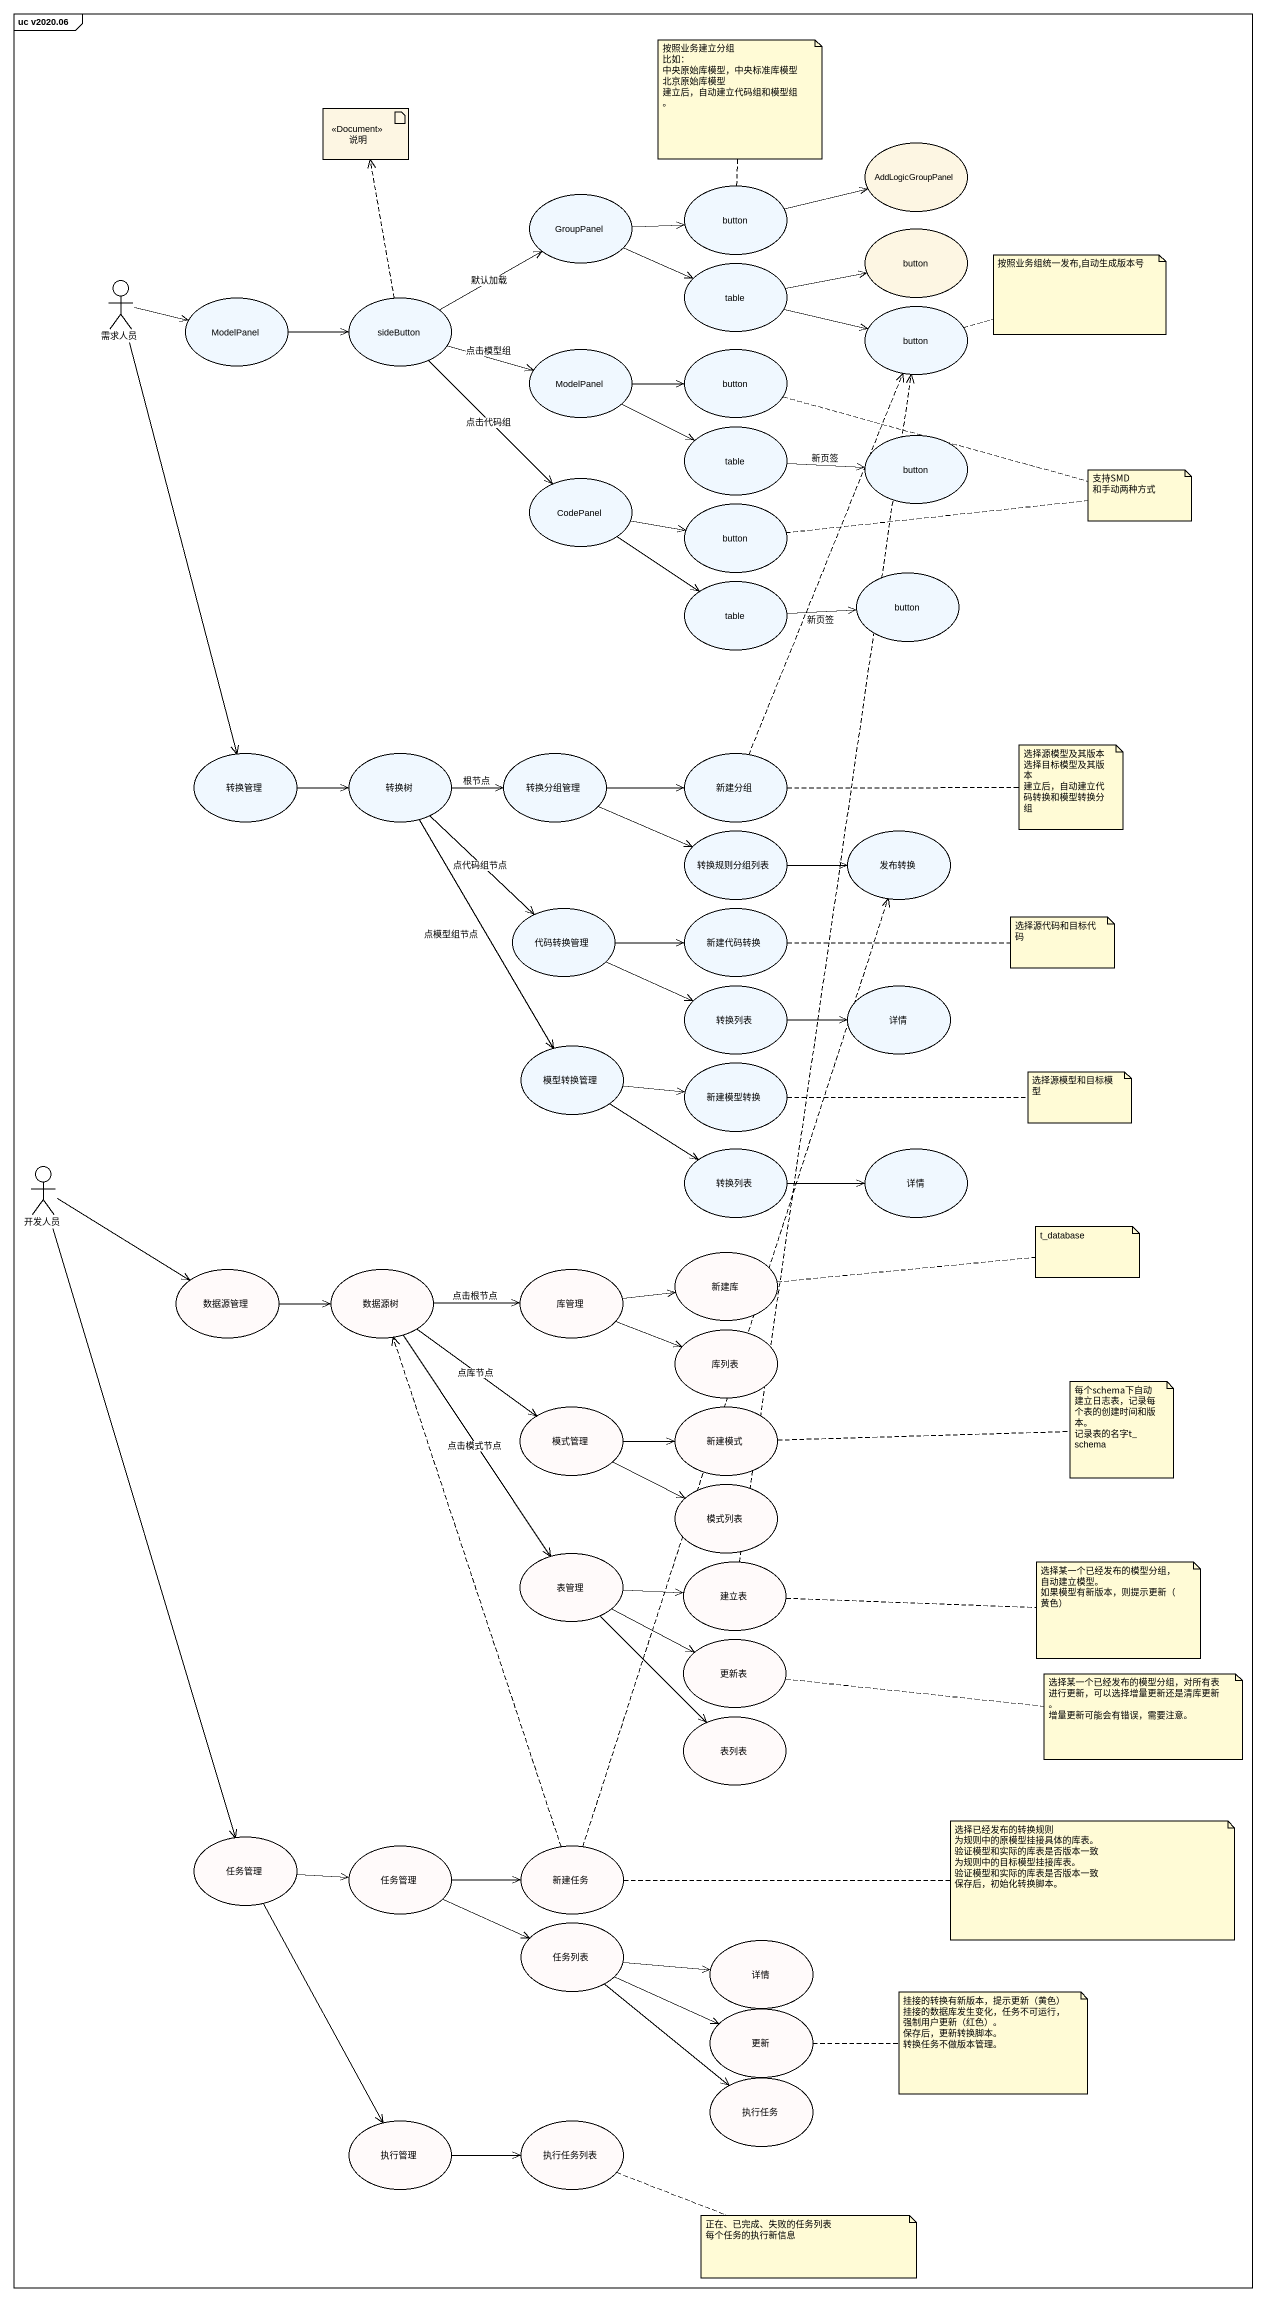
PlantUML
@startuml
mainframe uc v2020.06
artifact 说明 <<Document>>
usecase AddLogicGroupPanel
usecase button #F0F8FF
usecase GroupPanel #F0F8FF
usecase "button" as button_2
usecase table #F0F8FF
actor 需求人员
usecase ModelPanel #F0F8FF
usecase sideButton #F0F8FF
usecase "button" as button_3 #F0F8FF
usecase "ModelPanel" as ModelPanel_2 #F0F8FF
usecase "button" as button_4 #F0F8FF
usecase "table" as table_2 #F0F8FF
usecase "button" as button_5 #F0F8FF
usecase CodePanel #F0F8FF
usecase "button" as button_6 #F0F8FF
usecase "button" as button_7 #F0F8FF
usecase "table" as table_3 #F0F8FF
usecase 转换管理 #F0F8FF
usecase 转换树 #F0F8FF
usecase 转换分组管理 #F0F8FF
usecase 新建分组 #F0F8FF
usecase 转换规则分组列表 #F0F8FF
usecase 发布转换 #F0F8FF
usecase 代码转换管理 #F0F8FF
usecase 新建代码转换 #F0F8FF
usecase 转换列表 #F0F8FF
usecase 详情 #F0F8FF
usecase 模型转换管理 #F0F8FF
usecase 新建模型转换 #F0F8FF
usecase "转换列表" as 转换列表_2 #F0F8FF
usecase "详情" as 详情_2 #F0F8FF
actor 开发人员
usecase 数据源管理 #FFFAFA
usecase 数据源树 #FFFAFA
usecase 库管理 #FFFAFA
usecase 新建库 #FFFAFA
usecase 库列表 #FFFAFA
usecase 模式管理 #FFFAFA
usecase 新建模式 #FFFAFA
usecase 模式列表 #FFFAFA
usecase 表管理 #FFFAFA
usecase 建立表 #FFFAFA
usecase 更新表 #FFFAFA
usecase 表列表 #FFFAFA
usecase 任务管理 #FFFAFA
usecase "任务管理" as 任务管理_2 #FFFAFA
usecase 新建任务 #FFFAFA
usecase 任务列表 #FFFAFA
usecase "详情" as 详情_3 #FFFAFA
usecase 更新 #FFFAFA
usecase 执行任务 #FFFAFA
usecase 执行管理 #FFFAFA
usecase 执行任务列表 #FFFAFA
button -right-> AddLogicGroupPanel
GroupPanel -right-> button
GroupPanel -right-> table
table -right-> button_2
table -right-> button_3
需求人员 -right-> ModelPanel
需求人员 --> 转换管理
ModelPanel -right-> sideButton
sideButton .up.> 说明
sideButton -right-> GroupPanel : 默认加载
sideButton -right-> ModelPanel_2 : 点击模型组
sideButton --> CodePanel : 点击代码组
ModelPanel_2 -right-> button_4
ModelPanel_2 -right-> table_2
table_2 -right-> button_5 : 新页签
CodePanel -right-> button_6
CodePanel --> table_3
table_3 -right-> button_7 : 新页签
转换管理 -right-> 转换树
转换树 -right-> 转换分组管理 : 根节点
转换树 --> 代码转换管理 : 点代码组节点
转换树 --> 模型转换管理 : 点模型组节点
转换分组管理 -right-> 新建分组
转换分组管理 -right-> 转换规则分组列表
新建分组 .up.> button_3
转换规则分组列表 -right-> 发布转换
代码转换管理 -right-> 新建代码转换
代码转换管理 -right-> 转换列表
转换列表 -right-> 详情
模型转换管理 -right-> 新建模型转换
模型转换管理 --> 转换列表_2
转换列表_2 -right-> 详情_2
开发人员 -right-> 数据源管理
开发人员 --> 任务管理
数据源管理 -right-> 数据源树
数据源树 -right-> 库管理 : 点击根节点
数据源树 --> 模式管理 : 点库节点
数据源树 --> 表管理 : 点击模式节点
库管理 -right-> 新建库
库管理 -right-> 库列表
模式管理 -right-> 新建模式
模式管理 -right-> 模式列表
表管理 -right-> 建立表
表管理 -right-> 更新表
表管理 --> 表列表
建立表 .up.> button_3
任务管理 -right-> 任务管理_2
任务管理 --> 执行管理
任务管理_2 -right-> 新建任务
任务管理_2 -right-> 任务列表
新建任务 .up.> 发布转换
新建任务 .up.> 数据源树
任务列表 -right-> 详情_3
任务列表 -right-> 更新
任务列表 --> 执行任务
执行管理 -right-> 执行任务列表
note top of button
  按照业务建立分组
  比如： 中央原始库模型，中央标准库模型
  北京原始库模型
  建立后，自动建立代码组和模型组。
end note
note right of button_3 : 按照业务组统一发布,自动生成版本号
note as N3
  支持SMD 和手动两种方式
end note
N3 .. button_4
N3 .. button_6
note right of 新建分组
  选择源模型及其版本
  选择目标模型及其版本
  建立后，自动建立代码转换和模型转换分组
end note
note right of 新建代码转换 : 选择源代码和目标代码
note right of 新建模型转换 : 选择源模型和目标模型
note right of 新建库 : t_database
note right of 新建模式
  每个schema下自动建立日志表，记录每个表的创建时间和版本。
  记录表的名字t_schema
end note
note right of 建立表
  选择某一个已经发布的模型分组，自动建立模型。
  如果模型有新版本，则提示更新（黄色）
end note
note right of 更新表
  选择某一个已经发布的模型分组，对所有表进行更新，可以选择增量更新还是清库更新。
  增量更新可能会有错误，需要注意。
end note
note right of 新建任务
  选择已经发布的转换规则
  为规则中的原模型挂接具体的库表。 验证模型和实际的库表是否版本一致
  为规则中的目标模型挂接库表。 验证模型和实际的库表是否版本一致
  保存后，初始化转换脚本。
end note
note right of 更新
  挂接的转换有新版本，提示更新（黄色）
  挂接的数据库发生变化，任务不可运行，强制用户更新（红色）。
  保存后，更新转换脚本。
  转换任务不做版本管理。
end note
note right of 执行任务列表
  正在、已完成、失败的任务列表
  每个任务的执行新信息
end note
@enduml
